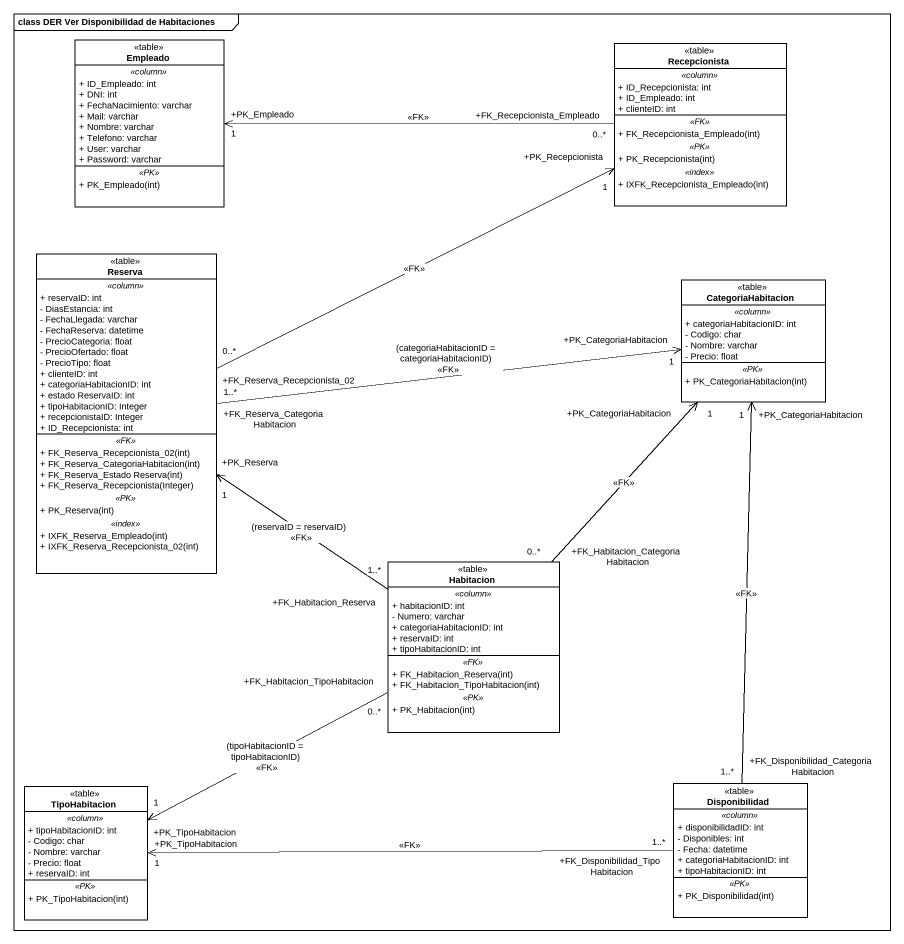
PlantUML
@startuml
mainframe class DER Ver Disponibilidad de Habitaciones
hide circle
hide empty members
skinparam classAttributeIconSize 0
class Empleado <<table>> {
  .. <<column>> ..
  + ID_Empleado: int
  + DNI: int
  + FechaNacimiento: varchar
  + Mail: varchar
  + Nombre: varchar
  + Telefono: varchar
  + User: varchar
  + Password: varchar
  .. <<PK>> ..
  + PK_Empleado(int)
}
class Recepcionista <<table>> {
  .. <<column>> ..
  + ID_Recepcionista: int
  + ID_Empleado: int
  + clienteID: int
  .. <<FK>> ..
  + FK_Recepcionista_Empleado(int)
  .. <<PK>> ..
  + PK_Recepcionista(int)
  .. <<index>> ..
  + IXFK_Recepcionista_Empleado(int)
}
class Reserva <<table>> {
  .. <<column>> ..
  + reservaID: int
  - DiasEstancia: int
  - FechaLlegada: varchar
  - FechaReserva: datetime
  - PrecioCategoria: float
  - PrecioOfertado: float
  - PrecioTipo: float
  + clienteID: int
  + categoriaHabitacionID: int
  + estado ReservaID: int
  + tipoHabitacionID: Integer
  + recepcionistaID: Integer
  + ID_Recepcionista: int
  .. <<FK>> ..
  + FK_Reserva_Recepcionista_02(int)
  + FK_Reserva_CategoriaHabitacion(int)
  + FK_Reserva_Estado Reserva(int)
  + FK_Reserva_Recepcionista(Integer)
  .. <<PK>> ..
  + PK_Reserva(int)
  .. <<index>> ..
  + IXFK_Reserva_Empleado(int)
  + IXFK_Reserva_Recepcionista_02(int)
}
class CategoriaHabitacion <<table>> {
  .. <<column>> ..
  + categoriaHabitacionID: int
  - Codigo: char
  - Nombre: varchar
  - Precio: float
  .. <<PK>> ..
  + PK_CategoriaHabitacion(int)
}
class Habitacion <<table>> {
  .. <<column>> ..
  + habitacionID: int
  - Numero: varchar
  + categoriaHabitacionID: int
  + reservaID: int
  + tipoHabitacionID: int
  .. <<FK>> ..
  + FK_Habitacion_Reserva(int)
  + FK_Habitacion_TipoHabitacion(int)
  .. <<PK>> ..
  + PK_Habitacion(int)
}
class TipoHabitacion <<table>> {
  .. <<column>> ..
  + tipoHabitacionID: int
  - Codigo: char
  - Nombre: varchar
  - Precio: float
  + reservaID: int
  .. <<PK>> ..
  + PK_TipoHabitacion(int)
}
class Disponibilidad <<table>> {
  .. <<column>> ..
  + disponibilidadID: int
  - Disponibles: int
  - Fecha: datetime
  + categoriaHabitacionID: int
  + tipoHabitacionID: int
  .. <<PK>> ..
  + PK_Disponibilidad(int)
}
Recepcionista "+FK_Recepcionista_Empleado\n0..*" -left-> "+PK_Empleado\n1" Empleado : <<FK>>
Reserva "+FK_Reserva_Recepcionista_02\n0..*" -right-> "+PK_Recepcionista\n1" Recepcionista : <<FK>>
Reserva "+FK_Reserva_CategoriaHabitacion\n1..*" -right-> "+PK_CategoriaHabitacion\n1" CategoriaHabitacion : (categoriaHabitacionID = categoriaHabitacionID)\n<<FK>>
Habitacion "+FK_Habitacion_Reserva\n1..*" -up-> "+PK_Reserva\n1" Reserva : (reservaID = reservaID)\n<<FK>>
Habitacion "+FK_Habitacion_CategoriaHabitacion\n0..*" -up-> "+PK_CategoriaHabitacion\n1" CategoriaHabitacion : <<FK>>
Habitacion "+FK_Habitacion_TipoHabitacion\n0..*" -left-> "+PK_TipoHabitacion\n1" TipoHabitacion : (tipoHabitacionID = tipoHabitacionID)\n<<FK>>
Disponibilidad "+FK_Disponibilidad_CategoriaHabitacion\n1..*" -up-> "+PK_CategoriaHabitacion\n1" CategoriaHabitacion : <<FK>>
Disponibilidad "+FK_Disponibilidad_TipoHabitacion\n1..*" -left-> "+PK_TipoHabitacion\n1" TipoHabitacion : <<FK>>
@enduml
